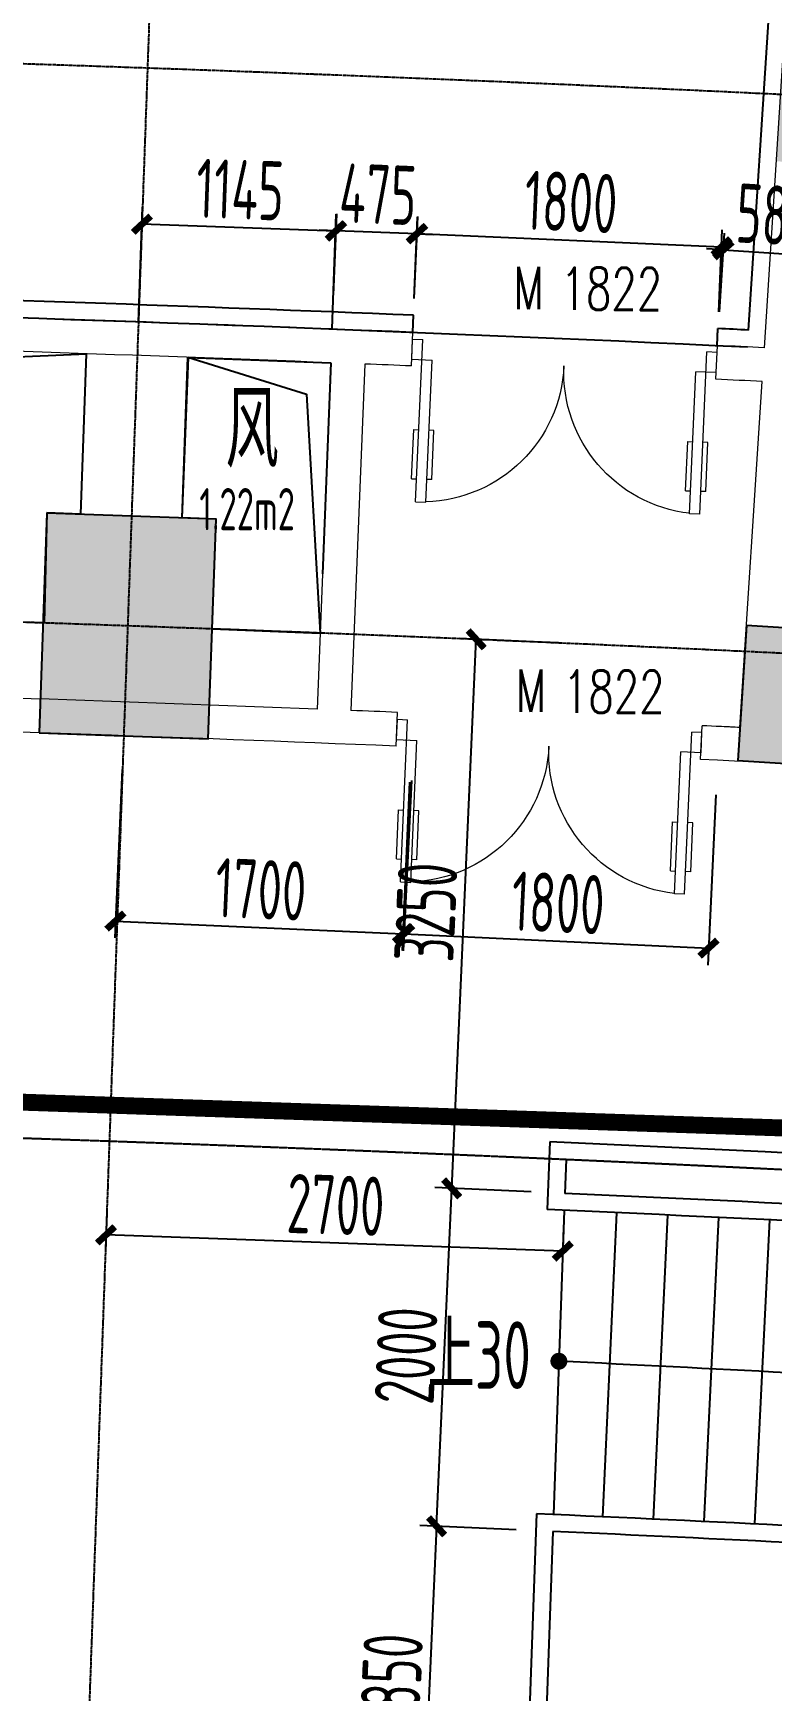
# Model space of a CAD drawing. Header units: millimetres. Extents: x 11515858 to 24947533, y -12764720 to -6305528.
# Drawn here: x 11788846 to 11793209, y -6399865 to -6390063 of the extents above; entities that cross this region are included whole.
import ezdxf
from ezdxf.enums import TextEntityAlignment as Align

# ---------------------------------------------------------------- set-up
doc = ezdxf.new("R2010")
doc.units = ezdxf.units.MM
doc.header["$LTSCALE"] = 10
for name, pattern in [('A2-RG-AXIS$0$CENTER', [2, 1.25, -0.25, 0.25, -0.25]), ('A2-RG-AXIS$0$DOTE', [2.42, 2, -0.2, 0.02, -0.2]), ('A2-RI-F3$0$DASHDOT2', [0.5, 0.25, -0.125, 0, -0.125]), ('A2-RI-F3$0$DASHED2', [0.375, 0.25, -0.125]), ('A2-RI-F3$0$HIDDEN', [0.375, 0.25, -0.125]), ('A2-RI-F3$0$HIDDEN2', [0.1875, 0.125, -0.0625])]:
    doc.linetypes.add(name, pattern=pattern)
for name, color, linetype in [('A2-RB-F3$0$$34$A-DIMS-100', 1, 'Continuous'), ('A2-RB-F3$0$A-DIMS-100', 1, 'Continuous'), ('A2-RD-F3$0$an-door', 2, 'Continuous'), ('A2-RG-AXIS$0$A-GRID', 1, 'A2-RG-AXIS$0$CENTER'), ('A2-RI-F3$0$A-DOOR-ROLL', 2, 'A2-RI-F3$0$DASHED2'), ('A2-RI-F3$0$A-HOLE', 2, 'Continuous'), ('A2-RI-F3$0$A-STRS-HRAL', 80, 'Continuous'), ('A2-RI-F3$0$A-SYMB-AREA', 4, 'Continuous'), ('A2-RI-F3$0$A-SYMB-DOOR', 4, 'Continuous'), ('A2-RI-F3$0$A-SYMB-NAME', 4, 'Continuous'), ('A2-RI-F3$0$A-SYMB-VOID', 35, 'Continuous'), ('A2-RI-F3$0$an-door', 2, 'Continuous'), ('A2-RI-F3$0$an-flor-abov', 2, 'A2-RI-F3$0$HIDDEN2'), ('A2-RI-F3$0$WINDOW_TEXT', 7, 'Continuous'), ('A2-RS-F3$0$A-HATH-GRAY', 8, 'Continuous'), ('A2-RS-F3$0$A-WALL-CONC', 6, 'Continuous'), ('A2-RV-F3$0$A-STRS', 50, 'Continuous'), ('A2-RV-F3$0$A-STRS-HRAL', 80, 'Continuous'), ('A2-RV-F3$0$A-SYMB-AREA', 4, 'Continuous'), ('A2-RV-F3$0$A-SYMB-NAME', 4, 'Continuous'), ('A2-RV-F3$0$AUDIT_D_120618114340-341', 1, 'Continuous')]:
    doc.layers.add(name, color=color, linetype=linetype)
doc.layers.add('A2-RD-F3$0$A-X-AREA', color=6, linetype='Continuous', plot=False)
for name, color, linetype, lineweight in [('A2-RI-F3$0$A-DOOR', 32, 'Continuous', 5), ('A2-RI-F3$0$A-WALL', 7, 'Continuous', 5), ('A2-RI-F3$0$ECADI-PARCEL NAMES', 2, 'Continuous', 9)]:
    doc.layers.add(name, color=color, linetype=linetype, lineweight=lineweight)
doc.styles.add('A2-RB-F3$0$$0$XD2008', font='hzs.shx', dxfattribs={"width": 0.7, "bigfont": 'hztxt.shx'})
doc.styles.add('A2-RB-F3$0$XD2008', font='hzs.shx', dxfattribs={"width": 0.7, "bigfont": 'hztxt.shx'})
doc.styles.add('A2-RI-F3$0$ECADI', font='hzs.shx', dxfattribs={"width": 0.7, "bigfont": 'hztxt.shx'})
doc.styles.add('A2-RI-F3$0$ECADI-TXT', font='simplex.shx', dxfattribs={"bigfont": 'hztxt.shx'})
doc.styles.add('A2-RI-F3$0$SIMPLEX', font='simplex.shx', dxfattribs={"width": 0.7})
doc.styles.add('A2-RV-F3$0$ECADI', font='hzs.shx', dxfattribs={"width": 0.7, "bigfont": 'hztxt.shx'})
doc.dimstyles.new('A2-RB-F3$0$$0$XD100$0', dxfattribs={"dimscale": 100, "dimtxt": 3.5, "dimasz": 1, "dimexe": 1, "dimexo": 2, "dimgap": 0.5, "dimtad": 1, "dimdec": 0, "dimdsep": 46, "dimtxsty": 'A2-RB-F3$0$$0$XD2008', "dimblk1": 'A2-RB-F3$0$$20$_ArchTick', "dimblk2": 'A2-RB-F3$0$$20$_ArchTick', "dimsah": 1, "dimcen": 2.5, "dimclrt": 4, "dimaunit": 1, "dimadec": 0, "dimazin": 0, "dimtfac": 1, "dimtdec": 0, "dimtix": 1, "dimtmove": 2, "dimatfit": 3, "dimfxl": 0, "dimtolj": 1, "dimtzin": 0, "dimarcsym": 0})
doc.dimstyles.new('A2-RB-F3$0$XD100$0', dxfattribs={"dimscale": 100, "dimtxt": 3.5, "dimasz": 1, "dimexe": 1, "dimexo": 2, "dimgap": 0.5, "dimtad": 1, "dimdec": 0, "dimdsep": 46, "dimtxsty": 'A2-RB-F3$0$XD2008', "dimblk1": 'A2-RB-F3$0$_ArchTick', "dimblk2": 'A2-RB-F3$0$_ArchTick', "dimsah": 1, "dimcen": 2.5, "dimclrt": 4, "dimaunit": 1, "dimadec": 0, "dimazin": 0, "dimtfac": 1, "dimtdec": 0, "dimtix": 1, "dimtmove": 1, "dimatfit": 3, "dimfxl": 0, "dimtolj": 1, "dimtzin": 0, "dimarcsym": 0})

# ---------------------------------------------------------------- blocks, each defined once
blk = doc.blocks.new('A2-RG-AXIS')
at = {"layer": 'A2-RG-AXIS$0$A-GRID', "linetype": 'A2-RG-AXIS$0$DOTE'}
blk.add_line((11790308.6, -6368084.2), (11788882.2, -6408258.9), dxfattribs=at)
for radius in [313400, 308700, 304100, 300800]:
    blk.add_arc((11778730.7, -6694178.7), radius, 75.589285, 95.407644, dxfattribs=at)
blk = doc.blocks.new('A2-RV-F3$0$5erhfh')
at = {"layer": 'A2-RV-F3$0$A-SYMB-AREA', "style": 'A2-RV-F3$0$ECADI', "width": 0.7}
blk.add_attdef('340M2', text='', height=2.5, dxfattribs=at).set_placement((0, 1.25), align=Align.MIDDLE_LEFT)
at = {"layer": 'A2-RV-F3$0$A-SYMB-NAME', "style": 'A2-RV-F3$0$ECADI', "width": 0.7}
blk.add_attdef('CHINESENAME', (-12.292, 3.087), '', height=4.5, dxfattribs=at)
blk = doc.blocks.new('A2-RV-F3')
at = {"layer": 'A2-RV-F3$0$A-STRS', "ltscale": 0.25}
blk.add_line((11791982.8, -6397024.1), (11791918.9, -6398823), dxfattribs=at)
at = {"layer": 'A2-RV-F3$0$A-STRS'}
for points in [[(11792210.3, -6398836.2), (11792294.2, -6397038.1)], [(11792509.5, -6398850), (11792595.2, -6397052)], [(11792808.7, -6398864.1), (11792896.2, -6397066.2)], [(11793107.9, -6398878.5), (11793197.3, -6397080.7)]]:
    blk.add_lwpolyline(points, dxfattribs=at)
at = {"layer": 'A2-RV-F3$0$A-STRS-HRAL'}
for radius, start, end in [(297553.8, 86.638171, 87.446696), (297453.8, 86.649713, 87.465784), (295653.8, 86.859042, 87.462735), (295553.8, 86.87076, 87.443177)]:
    blk.add_arc((11778730.6, -6694182.5), radius, start, end, dxfattribs=at)
at = {"layer": 'A2-RV-F3$0$AUDIT_D_120618114340-341', "extrusion": (0, 0, -1), "const_width": 50}
blk.add_lwpolyline([(-11791968, -6397897.8, 1), (-11791934.4, -6397934.9, 1)], format="xyb", close=True, dxfattribs=at)
at = {"layer": 'A2-RV-F3$0$AUDIT_D_120618114340-341'}
blk.add_arc((11777640.7, -6694120.9), 296550, 86.711492, 87.234033, dxfattribs=at)
ref = blk.add_blockref('A2-RV-F3$0$5erhfh', (11792357.8, -6399387.5), dxfattribs=dict(xscale=100, yscale=100, zscale=100))
ref.add_attrib('CHINESENAME', '上30', (11791174.9, -6398080.4), dxfattribs={"layer": 'A2-RV-F3$0$A-SYMB-NAME', "height": 400, "style": 'A2-RV-F3$0$ECADI', "width": 0.7})
blk = doc.blocks.new('A2-RB-F3$0$$20$_ArchTick')
at = {"color": 0, "linetype": 'ByBlock', "const_width": 0.4}
blk.add_lwpolyline([(-0.5, -0.5), (0.5, 0.5)], dxfattribs=at)
blk = doc.blocks.new('*D1110')
at = {"layer": 'A2-RB-F3$0$$34$A-DIMS-100', "color": 0, "lineweight": -2, "transparency": 16777216}
for p, q in [((11789371.2, -6394417.5), (11789327.2, -6395413.4)), ((11791069.6, -6394492.4), (11791025.7, -6395488.3)), ((11789331.6, -6395313.5), (11791030.1, -6395388.4))]:
    blk.add_line(p, q, dxfattribs=at)
at = {"layer": 'Defpoints', "color": 0, "transparency": 16777216}
for p in [(11789380, -6394217.7), (11791078.4, -6394292.6), (11791030.1, -6395388.4)]:
    blk.add_point(p, dxfattribs=at)
at = {"layer": 'A2-RB-F3$0$$34$A-DIMS-100', "color": 0, "lineweight": -2, "transparency": 16777216, "xscale": 100, "yscale": 100, "zscale": 100}
for p, rotation in [((11789331.6, -6395313.5), 177.4746116948298), ((11791030.1, -6395388.4), 357.4746116948298)]:
    blk.add_blockref('A2-RB-F3$0$$20$_ArchTick', p, dxfattribs=dict(at, rotation=rotation))
at = {"layer": 'A2-RB-F3$0$$34$A-DIMS-100', "color": 4, "transparency": 16777216, "insert": (11790190.8, -6395126.2), "char_height": 350, "attachment_point": 5, "rotation": 357.47461, "style": 'A2-RB-F3$0$$0$XD2008'}
blk.add_mtext('\\A1;1700', dxfattribs=at)
blk = doc.blocks.new('*D1111')
at = {"layer": 'A2-RB-F3$0$$34$A-DIMS-100', "color": 0, "lineweight": -2, "transparency": 16777216}
for p, q in [((11791079.8, -6394483), (11791032.3, -6395488.6)), ((11792877.8, -6394567.9), (11792830.3, -6395573.5)), ((11791037, -6395388.8), (11792835, -6395473.7))]:
    blk.add_line(p, q, dxfattribs=at)
at = {"layer": 'Defpoints', "color": 0, "transparency": 16777216}
for p in [(11791089.2, -6394283.3), (11792887.2, -6394368.2), (11792835, -6395473.7)]:
    blk.add_point(p, dxfattribs=at)
at = {"layer": 'A2-RB-F3$0$$34$A-DIMS-100', "color": 0, "lineweight": -2, "transparency": 16777216, "xscale": 100, "yscale": 100, "zscale": 100}
for p, rotation in [((11791037, -6395388.8), 177.2966121497463), ((11792835, -6395473.7), 357.2966121497462)]:
    blk.add_blockref('A2-RB-F3$0$$20$_ArchTick', p, dxfattribs=dict(at, rotation=rotation))
at = {"layer": 'A2-RB-F3$0$$34$A-DIMS-100', "color": 4, "transparency": 16777216, "insert": (11791946.6, -6395206.5), "char_height": 350, "attachment_point": 5, "rotation": 357.29661, "style": 'A2-RB-F3$0$$0$XD2008'}
blk.add_mtext('\\A1;1800', dxfattribs=at)
blk = doc.blocks.new('*D1085')
at = {"layer": 'A2-RB-F3$0$$34$A-DIMS-100', "color": 0, "lineweight": -2, "transparency": 16777216}
for p, q in [((11789467.6, -6391771.4), (11789491.6, -6391092.9)), ((11790612, -6391812.1), (11790636, -6391133.6)), ((11790632.5, -6391233.5), (11789488.1, -6391192.9))]:
    blk.add_line(p, q, dxfattribs=at)
at = {"layer": 'Defpoints', "color": 0, "transparency": 16777216}
for p in [(11789488.1, -6391192.9), (11789460.5, -6391971.3), (11790604.9, -6392011.9)]:
    blk.add_point(p, dxfattribs=at)
at = {"layer": 'A2-RB-F3$0$$34$A-DIMS-100', "color": 0, "lineweight": -2, "transparency": 16777216, "xscale": 100, "yscale": 100, "zscale": 100}
for p, rotation in [((11789488.1, -6391192.9), 177.966591975798), ((11790632.5, -6391233.5), 357.9665919757979)]:
    blk.add_blockref('A2-RB-F3$0$$20$_ArchTick', p, dxfattribs=dict(at, rotation=rotation))
at = {"layer": 'A2-RB-F3$0$$34$A-DIMS-100', "color": 4, "transparency": 16777216, "insert": (11790068.3, -6390988.3), "char_height": 350, "attachment_point": 5, "rotation": 357.96659, "style": 'A2-RB-F3$0$$0$XD2008'}
blk.add_mtext('\\A1;1145', dxfattribs=at)
blk = doc.blocks.new('A2-RB-F3$0$_ArchTick')
at = {"color": 0, "linetype": 'ByBlock', "const_width": 0.4}
blk.add_lwpolyline([(-0.5, -0.5), (0.5, 0.5)], dxfattribs=at)
blk = doc.blocks.new('*D980')
at = {"layer": 'A2-RB-F3$0$A-DIMS-100', "color": 0, "lineweight": -2, "transparency": 16777216}
for p, q in [((11789280.9, -6397028.2), (11789272.4, -6397269)), ((11791979.2, -6397124), (11791970.7, -6397364.8)), ((11791974.2, -6397264.9), (11789275.9, -6397169.1))]:
    blk.add_line(p, q, dxfattribs=at)
at = {"layer": 'Defpoints', "color": 0, "transparency": 16777216}
for p in [(11789288, -6396828.3), (11791986.3, -6396924.1), (11789275.9, -6397169.1)]:
    blk.add_point(p, dxfattribs=at)
at = {"layer": 'A2-RB-F3$0$A-DIMS-100', "color": 0, "lineweight": -2, "transparency": 16777216, "xscale": 100, "yscale": 100, "zscale": 100}
for p, rotation in [((11789275.9, -6397169.1), 177.9665919757197), ((11791974.2, -6397264.9), 357.9665919757198)]:
    blk.add_blockref('A2-RB-F3$0$_ArchTick', p, dxfattribs=dict(at, rotation=rotation))
at = {"layer": 'A2-RB-F3$0$A-DIMS-100', "color": 4, "transparency": 16777216, "insert": (11790633, -6396992.1), "char_height": 350, "attachment_point": 5, "rotation": 357.96659, "style": 'A2-RB-F3$0$XD2008'}
blk.add_mtext('\\A1;2700', dxfattribs=at)
blk = doc.blocks.new('*D981')
at = {"layer": 'A2-RB-F3$0$A-DIMS-100', "color": 0, "lineweight": -2, "transparency": 16777216}
for p, q in [((11791699.4, -6398913.3), (11791128.9, -6398887.9)), ((11791228.8, -6398892.3), (11791146.4, -6400740.5)), ((11791616.9, -6400761.5), (11791046.5, -6400736))]:
    blk.add_line(p, q, dxfattribs=at)
at = {"layer": 'Defpoints', "color": 0, "transparency": 16777216}
for p in [(11791899.2, -6398922.2), (11791146.4, -6400740.5), (11791816.7, -6400770.4)]:
    blk.add_point(p, dxfattribs=at)
at = {"layer": 'A2-RB-F3$0$A-DIMS-100', "color": 0, "lineweight": -2, "transparency": 16777216, "xscale": 100, "yscale": 100, "zscale": 100}
for p, rotation in [((11791228.8, -6398892.3), 87.44629500876403), ((11791146.4, -6400740.5), 267.446295008764)]:
    blk.add_blockref('A2-RB-F3$0$_ArchTick', p, dxfattribs=dict(at, rotation=rotation))
at = {"layer": 'A2-RB-F3$0$A-DIMS-100', "color": 4, "transparency": 16777216, "insert": (11790962.8, -6399806.4), "char_height": 350, "attachment_point": 5, "rotation": 87.4463, "style": 'A2-RB-F3$0$XD2008'}
blk.add_mtext('\\A1;1850', dxfattribs=at)
blk = doc.blocks.new('*D982')
at = {"layer": 'A2-RB-F3$0$A-DIMS-100', "color": 0, "lineweight": -2, "transparency": 16777216}
for p, q in [((11791788.5, -6396915.3), (11791218, -6396889.9)), ((11791228.8, -6398892.3), (11791317.9, -6396894.3)), ((11791699.4, -6398913.3), (11791128.9, -6398887.9))]:
    blk.add_line(p, q, dxfattribs=at)
at = {"layer": 'Defpoints', "color": 0, "transparency": 16777216}
for p in [(11791317.9, -6396894.3), (11791988.3, -6396924.2), (11791899.2, -6398922.2)]:
    blk.add_point(p, dxfattribs=at)
at = {"layer": 'A2-RB-F3$0$A-DIMS-100', "color": 0, "lineweight": -2, "transparency": 16777216, "xscale": 100, "yscale": 100, "zscale": 100}
for p, rotation in [((11791317.9, -6396894.3), 87.44629575095625), ((11791228.8, -6398892.3), 267.4462957509563)]:
    blk.add_blockref('A2-RB-F3$0$_ArchTick', p, dxfattribs=dict(at, rotation=rotation))
at = {"layer": 'A2-RB-F3$0$A-DIMS-100', "color": 4, "transparency": 16777216, "insert": (11791048.6, -6397883.3), "char_height": 350, "attachment_point": 5, "rotation": 87.4463, "style": 'A2-RB-F3$0$XD2008'}
blk.add_mtext('\\A1;2000', dxfattribs=at)
blk = doc.blocks.new('*D609')
at = {"layer": 'A2-RB-F3$0$A-DIMS-100', "color": 0, "lineweight": -2, "transparency": 16777216}
for p, q in [((11791097.1, -6391631.4), (11791118.4, -6391147.1)), ((11791114, -6391247), (11792912.2, -6391325.9)), ((11792895.4, -6391710.2), (11792916.6, -6391226))]:
    blk.add_line(p, q, dxfattribs=at)
at = {"layer": 'Defpoints', "color": 0, "transparency": 16777216}
for p in [(11792912.2, -6391325.9), (11791088.4, -6391831.2), (11792886.6, -6391910)]:
    blk.add_point(p, dxfattribs=at)
at = {"layer": 'A2-RB-F3$0$A-DIMS-100', "color": 0, "lineweight": -2, "transparency": 16777216, "xscale": 100, "yscale": 100, "zscale": 100}
for p, rotation in [((11791114, -6391247), 177.4890805538406), ((11792912.2, -6391325.9), 357.4890805538407)]:
    blk.add_blockref('A2-RB-F3$0$_ArchTick', p, dxfattribs=dict(at, rotation=rotation))
at = {"layer": 'A2-RB-F3$0$A-DIMS-100', "color": 4, "transparency": 16777216, "insert": (11792023, -6391061.6), "char_height": 350, "attachment_point": 5, "rotation": 357.48908, "style": 'A2-RB-F3$0$XD2008'}
blk.add_mtext('\\A1;1800', dxfattribs=at)
blk = doc.blocks.new('*D610')
at = {"layer": 'A2-RB-F3$0$A-DIMS-100', "color": 0, "lineweight": -2, "transparency": 16777216}
for p, q in [((11792899.5, -6391710.4), (11792929.4, -6391245.1)), ((11792923, -6391344.9), (11792823.2, -6391338.5)), ((11792923, -6391344.9), (11793500.9, -6391382.1)), ((11793477.4, -6391747.6), (11793507.3, -6391282.3)), ((11793500.9, -6391382.1), (11793600.7, -6391388.5))]:
    blk.add_line(p, q, dxfattribs=at)
at = {"layer": 'Defpoints', "color": 0, "transparency": 16777216}
for p in [(11793500.9, -6391382.1), (11792886.6, -6391910), (11793464.6, -6391947.2)]:
    blk.add_point(p, dxfattribs=at)
at = {"layer": 'A2-RB-F3$0$A-DIMS-100', "color": 0, "lineweight": -2, "transparency": 16777216, "xscale": 100, "yscale": 100, "zscale": 100}
for p, rotation in [((11792923, -6391344.9), 356.3211735637733), ((11793500.9, -6391382.1), 176.3211735637733)]:
    blk.add_blockref('A2-RB-F3$0$_ArchTick', p, dxfattribs=dict(at, rotation=rotation))
at = {"layer": 'A2-RB-F3$0$A-DIMS-100', "color": 4, "transparency": 16777216, "insert": (11793226.4, -6391139), "char_height": 350, "attachment_point": 5, "rotation": 356.32117, "style": 'A2-RB-F3$0$XD2008'}
blk.add_mtext('\\A1;580', dxfattribs=at)
blk = doc.blocks.new('*D614')
at = {"layer": 'A2-RB-F3$0$A-DIMS-100', "color": 0, "lineweight": -2, "transparency": 16777216}
for p, q in [((11790620.7, -6391612.3), (11790640, -6391131.3)), ((11791096.4, -6391631.3), (11791115.6, -6391150.4)), ((11790636, -6391231.2), (11790536.1, -6391227.2)), ((11791111.6, -6391250.3), (11790636, -6391231.2)), ((11791111.6, -6391250.3), (11791211.6, -6391254.3))]:
    blk.add_line(p, q, dxfattribs=at)
at = {"layer": 'Defpoints', "color": 0, "transparency": 16777216}
for p in [(11790636, -6391231.2), (11790612.7, -6391812.1), (11791088.4, -6391831.2)]:
    blk.add_point(p, dxfattribs=at)
at = {"layer": 'A2-RB-F3$0$A-DIMS-100', "color": 0, "lineweight": -2, "transparency": 16777216, "xscale": 100, "yscale": 100, "zscale": 100}
for p, rotation in [((11790636, -6391231.2), 357.7045581867852), ((11791111.6, -6391250.3), 177.7045581867852)]:
    blk.add_blockref('A2-RB-F3$0$_ArchTick', p, dxfattribs=dict(at, rotation=rotation))
at = {"layer": 'A2-RB-F3$0$A-DIMS-100', "color": 4, "transparency": 16777216, "insert": (11790882.8, -6391015.9), "char_height": 350, "attachment_point": 5, "rotation": 357.70456, "style": 'A2-RB-F3$0$XD2008'}
blk.add_mtext('\\A1;475', dxfattribs=at)
blk = doc.blocks.new('*D674')
at = {"layer": 'A2-RB-F3$0$A-DIMS-100', "color": 0, "lineweight": -2, "transparency": 16777216}
for p, q in [((11791317.9, -6396894.3), (11791462.7, -6393647.5)), ((11791933.3, -6393668.5), (11791362.8, -6393643.1)), ((11791788.5, -6396915.3), (11791218, -6396889.9))]:
    blk.add_line(p, q, dxfattribs=at)
at = {"layer": 'Defpoints', "color": 0, "transparency": 16777216}
for p in [(11791462.7, -6393647.5), (11792133.1, -6393677.4), (11791988.3, -6396924.2)]:
    blk.add_point(p, dxfattribs=at)
at = {"layer": 'A2-RB-F3$0$A-DIMS-100', "color": 0, "lineweight": -2, "transparency": 16777216, "xscale": 100, "yscale": 100, "zscale": 100}
for p, rotation in [((11791462.7, -6393647.5), 87.44629700430224), ((11791317.9, -6396894.3), 267.4462970043022)]:
    blk.add_blockref('A2-RB-F3$0$_ArchTick', p, dxfattribs=dict(at, rotation=rotation))
at = {"layer": 'A2-RB-F3$0$A-DIMS-100', "color": 4, "transparency": 16777216, "insert": (11791165.6, -6395260.9), "char_height": 350, "attachment_point": 5, "rotation": 87.4463, "style": 'A2-RB-F3$0$XD2008'}
blk.add_mtext('\\A1;3250', dxfattribs=at)
blk = doc.blocks.new('A2-RD-F3')
at = {"layer": 'A2-RD-F3$0$A-X-AREA'}
blk.add_lwpolyline([(11780970.9, -6378137.2), (11780879.8, -6391586.4, -0.010072), (11793065.6, -6391918.5, -0.010072)], format="xyb", dxfattribs=at)
at = {"layer": 'A2-RD-F3$0$an-door'}
for p, q in [((11793072, -6391818.6), (11793922.3, -6378594.8)), ((11791088.4, -6391831.2), (11791092.4, -6391731.2)), ((11792886.6, -6391910), (11792891, -6391810.1))]:
    blk.add_line(p, q, dxfattribs=at)
for start, end in [(87.659491, 89.128458), (87.284424, 87.318726)]:
    blk.add_arc((11778730.7, -6694178.7), 302700, start, end, dxfattribs=at)
blk = doc.blocks.new('A2-RI-F3$0$$DorLib2D$00000011')
for p, q in [((-0.4667, 0.4709), (-0.4667, -0.0625)), ((-0.4667, 0.4709), (-0.4333, 0.4709)), ((-0.4333, 0.4709), (-0.4333, 0.0042)), ((0.4333, 0.4709), (0.4333, 0.0042)), ((0.4667, 0.4709), (0.4333, 0.4709)), ((0.4667, 0.4709), (0.4667, -0.0625)), ((-0.4833, 0.3962), (-0.4667, 0.3962)), ((-0.4167, 0.3962), (-0.4333, 0.3962)), ((0.4167, 0.3962), (0.4333, 0.3962)), ((0.4833, 0.3962), (0.4667, 0.3962)), ((-0.4833, 0.2346), (-0.4667, 0.2346)), ((-0.4167, 0.2346), (-0.4333, 0.2346)), ((0.4167, 0.2346), (0.4333, 0.2346)), ((0.4833, 0.2346), (0.4667, 0.2346)), ((-0.5, 0.0042), (-0.4333, 0.0042)), ((-0.5, 0.0042), (-0.5, -0.0625)), ((0.5, 0.0042), (0.4333, 0.0042)), ((0.5, 0.0042), (0.5, -0.0625)), ((-0.5, -0.0625), (-0.4667, -0.0625)), ((0.5, -0.0625), (0.4667, -0.0625))]:
    blk.add_line(p, q)
at = {"lineweight": 13}
for p, q in [((-0.4833, 0.3962), (-0.4833, 0.2346)), ((-0.4167, 0.3962), (-0.4167, 0.2346)), ((0.4167, 0.3962), (0.4167, 0.2346)), ((0.4833, 0.3962), (0.4833, 0.2346))]:
    blk.add_line(p, q, dxfattribs=at)
for centre, start, end in [((-0.4667, 0.0042), 0, 85.904), ((0.4667, 0.0042), 94.096, 180)]:
    blk.add_arc(centre, 0.4667, start, end, dxfattribs=at)
blk = doc.blocks.new('A2-RI-F3$0$door-doublewing')
at = {"layer": 'A2-RI-F3$0$A-DOOR', "color": 4, "xscale": -0.9999999999999998, "rotation": 180}
blk.add_blockref('A2-RI-F3$0$$DorLib2D$00000011', (0, -0.0291), dxfattribs=at)
at = {"layer": 'A2-RI-F3$0$WINDOW_TEXT', "style": 'A2-RI-F3$0$SIMPLEX', "flags": 9}
blk.add_attdef('A', text='', height=1, dxfattribs=at).set_placement((0, 1.5), align=Align.MIDDLE)
blk = doc.blocks.new('A2-RI-F3$0$5erhfh')
at = {"layer": 'A2-RI-F3$0$A-SYMB-AREA', "style": 'A2-RI-F3$0$ECADI', "width": 0.7}
blk.add_attdef('340M2', text='', height=2.5, dxfattribs=at).set_placement((0, 1.25), align=Align.MIDDLE_LEFT)
at = {"layer": 'A2-RI-F3$0$A-SYMB-NAME', "style": 'A2-RI-F3$0$ECADI', "width": 0.7}
blk.add_attdef('CHINESENAME', (-12.292, 3.087), '', height=4.5, dxfattribs=at)
blk = doc.blocks.new('A2-RI-F3$0$ECADI-TAG-DOOR')
blk = doc.blocks.new('A2-RI-F3')
at = {"layer": 'A2-RI-F3$0$A-DOOR-ROLL', "linetype": 'A2-RI-F3$0$DASHDOT2', "const_width": 100}
blk.add_lwpolyline([(11803730.5, -6402347.6), (11804167.1, -6397271.2, 0.026346), (11773123.8, -6396216.2), (11773213.3, -6401330.7)], format="xyb", dxfattribs=at)
at = {"layer": 'A2-RI-F3$0$A-HOLE', "linetype": 'A2-RI-F3$0$HIDDEN', "ltscale": 500}
for p, q in [((11789127, -6392907.9), (11789160.7, -6391958.5)), ((11789726.6, -6392929.2), (11789760.3, -6391979.8))]:
    blk.add_line(p, q, dxfattribs=at)
at = {"layer": 'A2-RI-F3$0$A-HOLE'}
blk.add_line((11789903.4, -6393586.3), (11790540.9, -6393611.8), dxfattribs=at)
at = {"layer": 'A2-RI-F3$0$A-HOLE', "linetype": 'A2-RI-F3$0$HIDDEN', "ltscale": 500}
for points in [[(11783779.9, -6391820.9), (11789158.8, -6391958.6), (11789124.7, -6392907.7), (11788927.1, -6392900.2), (11788910.7, -6393550.7), (11783769.7, -6393420.9), (11783778.3, -6391823.9)], [(11789762.4, -6391980.6), (11790604.9, -6392011.9), (11790540.9, -6393611.8), (11789903.4, -6393586.1), (11789927.1, -6392936.5), (11789726.6, -6392929.4), (11789762.4, -6391980.6)]]:
    blk.add_lwpolyline(points, dxfattribs=at)
at = {"layer": 'A2-RI-F3$0$A-STRS-HRAL'}
for p, q in [((11791897, -6396619.9), (11791882.9, -6397019.6)), ((11791993.4, -6396724.3), (11791986.3, -6396924.1)), ((11791819, -6398818.6), (11791721.4, -6401567)), ((11791915.3, -6398923), (11791821.3, -6401571.4))]:
    blk.add_line(p, q, dxfattribs=at)
for radius, start, end in [(297853.8, 82.237879, 87.466456), (297753.8, 82.257115, 87.447045)]:
    blk.add_arc((11778730.6, -6694182.5), radius, start, end, dxfattribs=at)
at = {"layer": 'A2-RI-F3$0$A-SYMB-VOID', "ltscale": 500}
for points in [[(11783769.7, -6393173.9), (11784109.5, -6392178.3), (11789160.7, -6391958.5)], [(11789760.3, -6391979.9), (11790459.4, -6392198.3), (11790541, -6393610.7)]]:
    blk.add_lwpolyline(points, dxfattribs=at)
at = {"layer": 'A2-RI-F3$0$A-WALL'}
for p, q in [((11793165.5, -6391923.2), (11794028.6, -6378499.8)), ((11793165.5, -6391923.2), (11794028.6, -6378499.8)), ((11791080.1, -6392031), (11791088.3, -6391831.2)), ((11792878, -6392109.8), (11792887.5, -6391910.1)), ((11790604.9, -6392011.9), (11790523, -6394060.3)), ((11790804.7, -6392019.9), (11790722.8, -6394068.2)), ((11793021.1, -6394168.9), (11793152.7, -6392122.8)), ((11790989.3, -6394279.2), (11790997.5, -6394079.3)), ((11792787.6, -6394358.1), (11792797, -6394158.3))]:
    blk.add_line(p, q, dxfattribs=at)
for radius, start, end in [(302600, 87.659499, 89.128458), (302400, 87.749625, 89.043289), (302600, 87.265805, 87.318509), (302400, 87.659515, 87.711731), (302400, 87.26643, 87.318524), (300350, 87.749884, 89.039711), (300150, 87.659304, 89.127152), (300350, 87.659291, 87.711731), (300350, 87.272882, 87.315688), (300350, 87.272882, 87.296612), (300150, 86.091385, 87.315701)]:
    blk.add_arc((11778730.7, -6694178.7), radius, start, end, dxfattribs=at)
at = {"layer": 'A2-RI-F3$0$an-door'}
blk.add_line((11793072, -6391818.6), (11793922.3, -6378594.8), dxfattribs=at)
at = {"layer": 'A2-RI-F3$0$an-flor-abov', "ltscale": 2}
blk.add_arc((11778730.6, -6694182.5), 297753.8, 85.141922, 91.039593, dxfattribs=at)
at = {"layer": 'A2-RI-F3$0$ECADI-PARCEL NAMES'}
for p, q in [((11791088.3, -6391831.2), (11791092.4, -6391731.2)), ((11792887.4, -6391910.8), (11792892.2, -6391810.9))]:
    blk.add_line(p, q, dxfattribs=at)
at = {"linetype": 'A2-RI-F3$0$HIDDEN', "ltscale": 3}
blk.add_blockref('A2-RG-AXIS', (0, 0), dxfattribs=at)
ref = blk.add_blockref('A2-RI-F3$0$5erhfh', (11791091.7, -6392941.5), dxfattribs=dict(xscale=100, yscale=100, zscale=100))
ref.add_attrib('340M2', '1.22m2', (11789827.8, -6393002.9), dxfattribs={"layer": 'A2-RI-F3$0$A-SYMB-AREA', "height": 250, "style": 'A2-RI-F3$0$ECADI', "width": 0.7})
ref.add_attrib('CHINESENAME', '风', (11789981.7, -6392632.8), dxfattribs={"layer": 'A2-RI-F3$0$A-SYMB-NAME', "height": 450, "style": 'A2-RI-F3$0$ECADI', "width": 0.7})
at = {"layer": 'A2-RI-F3$0$A-DOOR'}
for p, xscale, yscale, zscale, rotation in [((11791983.6, -6391971.3), 1799.999999998082, 1799.999999998082, 1799.999999998082, 357.4890805537761), ((11791894.4, -6394219.5), 1799.9999999982, 1799.9999999982, 1799.9999999982, 357.4923067126823)]:
    blk.add_blockref('A2-RI-F3$0$door-doublewing', p, dxfattribs=dict(at, xscale=xscale, yscale=yscale, zscale=zscale, rotation=rotation))
at = {"layer": 'A2-RI-F3$0$A-SYMB-DOOR'}
ref = blk.add_blockref('A2-RI-F3$0$ECADI-TAG-DOOR', (11792090.7, -6392423.7), dxfattribs=dict(at, xscale=99.99999999928889, yscale=99.99999999928889, zscale=99.99999999928889, rotation=359.8772639328483))
ref.add_attrib('门窗主编号1', 'M', dxfattribs={"height": 250, "rotation": 359.87726, "style": 'A2-RI-F3$0$ECADI-TXT', "width": 0.7}).set_placement((11791862.3, -6391694.8), align=Align.RIGHT)
ref.add_attrib('门窗主编号2', '1822', (11791961.2, -6391699.2, 333.3), dxfattribs={"height": 250, "rotation": 359.87726, "style": 'A2-RI-F3$0$ECADI-TXT', "width": 0.7})
ref = blk.add_blockref('A2-RI-F3$0$ECADI-TAG-DOOR', (11792104.7, -6394805.8), dxfattribs=dict(at, xscale=99.99999999928889, yscale=99.99999999928889, zscale=99.99999999928889, rotation=359.8772639328483))
ref.add_attrib('门窗主编号1', 'M', dxfattribs={"height": 250, "rotation": 359.87726, "style": 'A2-RI-F3$0$ECADI-TXT', "width": 0.7}).set_placement((11791876.3, -6394076.9), align=Align.RIGHT)
ref.add_attrib('门窗主编号2', '1822', (11791975.2, -6394081.3, 333.3), dxfattribs={"height": 250, "rotation": 359.87726, "style": 'A2-RI-F3$0$ECADI-TXT', "width": 0.7})
blk = doc.blocks.new('A2-RS-F3')
at = {"layer": 'A2-RS-F3$0$A-HATH-GRAY', "ltscale": 3}
h = blk.add_hatch(color=256, dxfattribs=at)
h.paths.add_polyline_path([(11780370.9, -6378132.8), (11781370.9, -6378139.6), (11781379.7, -6376839.6), (11780379.7, -6376832.8)])
h.paths.add_polyline_path([(11771295.3, -6378216.2), (11772295, -6378194.3), (11772266.5, -6376894.6), (11771266.7, -6376916.1)])
h.paths.add_polyline_path([(11789445.2, -6378310.2), (11790444.5, -6378345.7), (11790490.7, -6377046.5), (11789491.3, -6377010.6)])
h.paths.add_polyline_path([(11794061, -6377995.6), (11794659.8, -6378034.1), (11794711.1, -6377235.6), (11794112.3, -6377197.1)])
h.paths.add_polyline_path([(11762225.8, -6378560), (11763224.5, -6378509.3), (11763158.6, -6377210.6), (11762159.9, -6377261.3)])
h.paths.add_polyline_path([(11756037.9, -6378647), (11756835.4, -6378583.6), (11756756.1, -6377586.7), (11755958.6, -6377650.1)])
h.paths.add_polyline_path([(11801644.4, -6378461.8), (11802243.1, -6378500.3), (11802294.5, -6377701.9), (11801695.7, -6377663.4)])
h.paths.add_polyline_path([(11751541.3, -6379498.7), (11752338.8, -6379435.3), (11752219.8, -6377940), (11751422.4, -6378003.4)])
h.paths.add_polyline_path([(11807663.9, -6379405.7), (11808460.5, -6379479.9), (11808571.8, -6378285.1), (11807775.3, -6378210.6)])
h.paths.add_polyline_path([(11816584.8, -6380403.2), (11817577.3, -6380525.1), (11817735.8, -6379234.7), (11816743.2, -6379112.9)])
h.paths.add_polyline_path([(11825579.4, -6381618.6), (11826568.2, -6381768.4), (11826762.9, -6380483.1), (11825774.2, -6380333.3)])
h.paths.add_polyline_path([(11793833.2, -6381538.6), (11794432, -6381577.1), (11794483.3, -6380778.7), (11793884.5, -6380740.2)])
h.paths.add_polyline_path([(11801416.6, -6382004.6), (11802015.3, -6382043.1), (11802066.7, -6381244.7), (11801467.9, -6381206.2)])
h.paths.add_polyline_path([(11834536.4, -6383084.9), (11835520.4, -6383263), (11835752, -6381983.8), (11834767.9, -6381805.7)])
h.paths.add_polyline_path([(11843441.7, -6384836.8), (11844420.2, -6385043.1), (11844688.3, -6383771), (11843709.9, -6383564.7)])
h.paths.add_polyline_path([(11849706.8, -6386047.7), (11850486.4, -6386227.4), (11850720.8, -6385255.2), (11849941.2, -6385075.5)])
h.paths.add_polyline_path([(11756683.4, -6386771.7), (11757480.7, -6386706.4), (11757402.3, -6385711.3), (11756604.9, -6385774.7)])
h.paths.add_polyline_path([(11752167.8, -6387373.9), (11752965.3, -6387310.5), (11752846.3, -6385815.2), (11752048.8, -6385878.6)])
h.paths.add_polyline_path([(11854131.9, -6387106.5), (11854911.5, -6387286.2), (11855145.9, -6386314), (11854366.3, -6386134.3)])
h.paths.add_polyline_path([(11793236.4, -6390820.6), (11793835.2, -6390859), (11793886.5, -6390060.7), (11793287.7, -6390022.2)])
h.paths.add_polyline_path([(11800819.8, -6391285.9), (11801418.6, -6391324.4), (11801469.9, -6390525.9), (11800871.2, -6390487.4)])
h.paths.add_polyline_path([(11847832.2, -6393825.3), (11848611.8, -6394005), (11848846.2, -6393032.8), (11848066.6, -6392853.1)])
h.paths.add_polyline_path([(11780263.2, -6394032.4), (11781263.2, -6394039.2), (11781272, -6392739.2), (11780272, -6392732.1)])
h.paths.add_polyline_path([(11771644.2, -6394112.4), (11772644, -6394090.4), (11772615.4, -6392790.7), (11771615.7, -6392812.3)])
h.paths.add_polyline_path([(11788881, -6394200.2), (11789880.4, -6394235.7), (11789926.5, -6392936.5), (11788927.1, -6392900.6)])
h.paths.add_polyline_path([(11793008.6, -6394363.6), (11793607.4, -6394402.1), (11793658.7, -6393603.7), (11793059.9, -6393565.2)])
h.paths.add_polyline_path([(11763031, -6394439.6), (11764029.7, -6394388.9), (11763963.9, -6393090.2), (11762965.1, -6393140.9)])
h.paths.add_polyline_path([(11757322.6, -6394796.6), (11758120, -6394731.3), (11758040.8, -6393736.3), (11757243.3, -6393799.7)])
h.paths.add_polyline_path([(11800592, -6394828.7), (11801190.8, -6394867.2), (11801242.1, -6394068.8), (11800643.4, -6394030.3)])
h.paths.add_polyline_path([(11852257.4, -6394883.9), (11853037, -6395063.6), (11853271.3, -6394091.4), (11852491.7, -6393911.7)])
h.paths.add_polyline_path([(11752786.3, -6395149.5), (11753583.8, -6395086), (11753464.9, -6393590.8), (11752667.4, -6393654.2)])
h.paths.add_polyline_path([(11806188.5, -6395237.1), (11806985.1, -6395311.3), (11807096.4, -6394116.5), (11806299.9, -6394042)])
h.paths.add_polyline_path([(11814655.7, -6396186), (11815648.4, -6396307.3), (11815806.1, -6395016.9), (11814813.5, -6394895.6)])
h.paths.add_polyline_path([(11823197.5, -6397340.4), (11824186.2, -6397490.2), (11824381, -6396204.9), (11823392.2, -6396055.1)])
h.paths.add_polyline_path([(11831681.6, -6398728.6), (11832663, -6398920.7), (11832912.6, -6397644.9), (11831931.2, -6397452.8)])
h.paths.add_polyline_path([(11840164, -6400382.5), (11841142.5, -6400588.8), (11841410.7, -6399316.8), (11840432.2, -6399110.5)])
edge = h.paths.add_edge_path()
edge.add_arc((11780719.1, -6400485.4), 450, 0, 360)
edge = h.paths.add_edge_path()
edge.add_arc((11772285.6, -6400549.4), 450, 0, 360)
edge = h.paths.add_edge_path()
edge.add_arc((11789151.8, -6400663.7), 450, 0, 360)
edge = h.paths.add_edge_path()
edge.add_arc((11763857, -6400855.6), 450, 0, 360)
h.paths.add_polyline_path([(11845945.9, -6401651.6), (11846725.5, -6401831.2), (11846959.8, -6400859), (11846180.2, -6400679.3)])
edge = h.paths.add_edge_path()
edge.add_arc((11797575.5, -6401083.9), 450, 0, 360)
edge = h.paths.add_edge_path()
edge.add_arc((11755440.6, -6401403.6), 450.5, 0, 360)
edge = h.paths.add_edge_path()
edge.add_arc((11805983.7, -6401745.9), 450, 0, 360)
h.paths.add_polyline_path([(11850371.1, -6402710), (11851150.7, -6402889.7), (11851385, -6401917.5), (11850605.5, -6401737.8)])
edge = h.paths.add_edge_path()
edge.add_arc((11814369.4, -6402649), 450, 0, 360)
edge = h.paths.add_edge_path()
edge.add_arc((11822725.7, -6403792.5), 450, 0, 360)
edge = h.paths.add_edge_path()
edge.add_arc((11831045.7, -6405175.5), 450, 0, 360)
edge = h.paths.add_edge_path()
edge.add_arc((11839322.6, -6406796.9), 450.5, 0, 360)
edge = h.paths.add_edge_path()
edge.add_arc((11847549.5, -6408655.2), 450.5, 0, 360)
at = {"layer": 'A2-RS-F3$0$A-WALL-CONC'}
for points in [[(11788881, -6394200.2), (11789880.4, -6394235.7), (11789926.5, -6392936.5), (11788927.1, -6392900.6)], [(11793008.6, -6394363.6), (11793607.4, -6394402.1), (11793658.7, -6393603.7), (11793059.9, -6393565.2)]]:
    blk.add_3dface(points, dxfattribs=at)
blk = doc.blocks.new('A2-RB-F3')
at = {"layer": 'A2-RB-F3$0$$34$A-DIMS-100'}
for p1, p2, distance, picture, middle in [((11790604.9, -6392011.9), (11789460.5, -6391971.3), -778.9, '*D1085', (11790068.3, -6390988.3)), ((11789380, -6394217.7), (11791078.4, -6394292.6), -1096.9, '*D1110', (11790190.8, -6395126.2)), ((11791089.2, -6394283.3), (11792887.2, -6394368.2), -1106.7, '*D1111', (11791946.6, -6395206.5))]:
    dim = blk.add_aligned_dim(p1=p1, p2=p2, distance=distance, dimstyle='A2-RB-F3$0$$0$XD100$0', dxfattribs=at)
    dim.commit()
    dim.dimension.update_dxf_attribs({"geometry": picture, "text_midpoint": middle})
at = {"layer": 'A2-RB-F3$0$A-DIMS-100'}
for p1, p2, distance, text, picture, middle in [((11791088.4, -6391831.2), (11790612.7, -6391812.1), -581.3, '475', '*D614', (11790882.8, -6391015.9)), ((11792886.6, -6391910), (11793464.6, -6391947.2), 566.3, '580', '*D610', (11793226.4, -6391139))]:
    dim = blk.add_aligned_dim(p1=p1, p2=p2, distance=distance, text=text, dimstyle='A2-RB-F3$0$XD100$0', dxfattribs=at)
    dim.commit()
    dim.dimension.update_dxf_attribs({"geometry": picture, "text_midpoint": middle})
for p1, p2, distance, picture, middle in [((11791088.4, -6391831.2), (11792886.6, -6391910), 584.7, '*D609', (11792023, -6391061.6)), ((11791988.3, -6396924.2), (11792133.1, -6393677.4), 671, '*D674', (11791165.6, -6395260.9)), ((11791986.3, -6396924.1), (11789288, -6396828.3), 340.9, '*D980', (11790633, -6396992.1)), ((11791899.2, -6398922.2), (11791988.3, -6396924.2), 671, '*D982', (11791048.6, -6397883.3)), ((11791899.2, -6398922.2), (11791816.7, -6400770.4), -671, '*D981', (11790962.8, -6399806.4))]:
    dim = blk.add_aligned_dim(p1=p1, p2=p2, distance=distance, dimstyle='A2-RB-F3$0$XD100$0', dxfattribs=at)
    dim.commit()
    dim.dimension.update_dxf_attribs({"geometry": picture, "text_midpoint": middle})

msp = doc.modelspace()

# ---------------------------------------------------------------- block references
for name in ['A2-RB-F3', 'A2-RI-F3', 'A2-RG-AXIS', 'A2-RS-F3', 'A2-RV-F3', 'A2-RD-F3']:
    msp.add_blockref(name, (0, 0))

doc.saveas('drawing.dxf')
